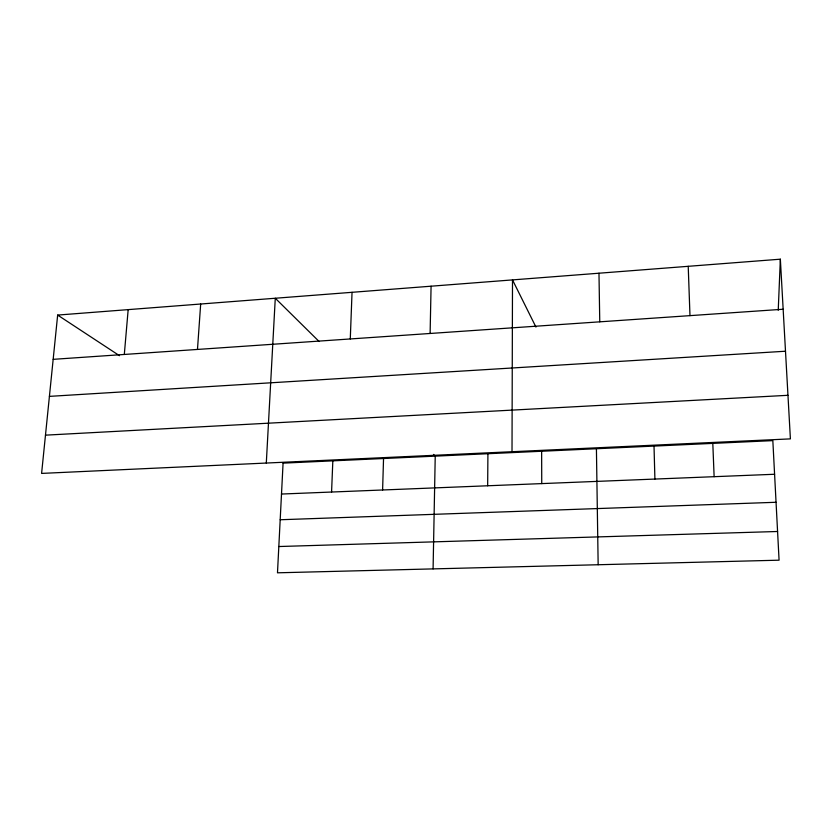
<?xml version="1.0" encoding="UTF-8"?>
<svg xmlns="http://www.w3.org/2000/svg" width="832" height="832" viewBox="0 0 832 832"><rect width="100%" height="100%" fill="white"/><g stroke="black" fill="none" stroke-linecap="round" stroke-linejoin="round"><path stroke-width="1.25" d="M512.013 451.714L512.502 279.895L535.943 327.059M487.666 485.774L487.916 453.721M433.087 568.89L435.23 456.144L433.482 454.418M430.113 333.476L431.08 286.198M382.606 489.986L383.542 458.515M350.282 338.957L352.04 292.313M331.573 492.034L332.831 460.845M778.232 310.274L780.354 259.189L57.658 315.078L41.6 473.408L790.4 438.88L780.354 259.189M266.302 463.05L275.278 298.241L319.103 341.505M197.475 349.44L200.678 304.013M124.311 354.463L128.17 309.618M53.175 359.341L783.151 309.244M49.41 396.375L785.502 351.229M45.479 435.157L787.966 395.304M281.497 494.042L774.592 474.261M280.186 519.75L776.058 502.278M278.824 546.53L777.577 531.492M57.658 315.078L119.506 355.701M712.806 443.383L714.126 476.694M688.22 266.313L689.978 315.64M654.014 446.087L654.909 479.066M598.978 273.208L599.758 321.828M596.419 448.729L598.156 564.741M541.632 451.256L541.746 483.6M283.078 463.133L277.482 572.811L779.074 560.186L772.834 440.627L283.078 463.133"/></g></svg>
